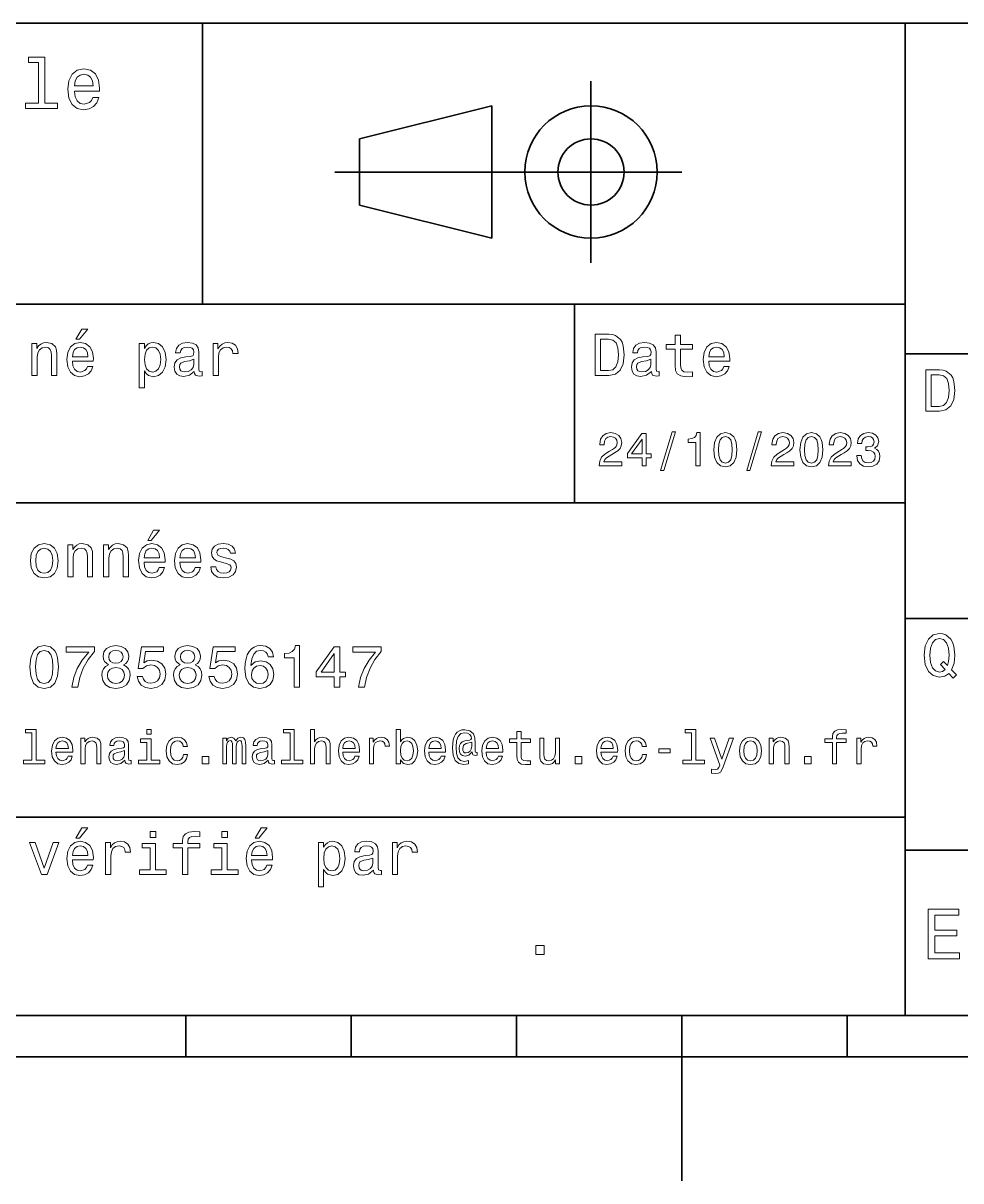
# Model space of a CAD drawing. Extents: x 0 to 297, y 0 to 210.
# Drawn here: x 108.7 to 165.4, y 0 to 70 of the extents above; entities that cross this region are included whole.
import ezdxf

# ---------------------------------------------------------------- set-up
doc = ezdxf.new("R2010")
doc.units = 0

msp = doc.modelspace()

# ---------------------------------------------------------------- linework, layer by layer
at = {"color": 7, "lineweight": 35}
for p, q in [((97, 70), (287, 70)), ((162, 10), (162, 70)), ((127.5, 61), (148.5, 61)), ((97, 53), (162, 53)), ((162, 50), (287, 50)), ((97, 41), (162, 41)), ((162, 34), (287, 34)), ((97, 22), (162, 22)), ((162, 20), (287, 20)), ((10, 10), (287, 10)), ((97, 10), (287, 10)), ((98.5, 7.5), (198.5, 7.5))]:
    msp.add_line(p, q, dxfattribs=at)
at = {"color": 7, "lineweight": 35, "ltscale": 0.425}
msp.add_line((119.5, 53), (119.5, 70), dxfattribs=at)
at = {"color": 7, "lineweight": 35, "ltscale": 0.275}
msp.add_line((143, 55.5), (143, 66.5), dxfattribs=at)
at = {"color": 7, "lineweight": 35, "ltscale": 0.206155}
for p, q in [((129, 63), (137, 65)), ((137, 57), (129, 59))]:
    msp.add_line(p, q, dxfattribs=at)
at = {"color": 7, "lineweight": 35, "ltscale": 0.2}
msp.add_line((137, 65), (137, 57), dxfattribs=at)
at = {"color": 7, "lineweight": 35, "ltscale": 0.1}
msp.add_line((129, 59), (129, 63), dxfattribs=at)
at = {"color": 7, "lineweight": 35, "ltscale": 0.3}
msp.add_line((142, 41), (142, 53), dxfattribs=at)
at = {"color": 7, "lineweight": 35, "ltscale": 0.0625}
for p, q in [((118.5, 10), (118.5, 7.5)), ((128.5, 10), (128.5, 7.5)), ((138.5, 10), (138.5, 7.5)), ((158.5, 10), (158.5, 7.5))]:
    msp.add_line(p, q, dxfattribs=at)
at = {"color": 7, "lineweight": 35, "ltscale": 0.25}
msp.add_line((148.5, 10), (148.5, 0), dxfattribs=at)
at = {"color": 7, "lineweight": 13}
for points in [[(109.572044, 67.621033), (109.572044, 65.157059), (108.789627, 65.157059), (108.789627, 64.837173), (110.730545, 64.837173), (110.730545, 65.157059), (109.952454, 65.157059), (109.952454, 67.940918), (108.975502, 67.940918), (108.975502, 67.621033)], [(111.750717, 65.887604), (113.272339, 65.887604), (113.276657, 66.064842), (113.207497, 66.561958), (113.017288, 66.933716), (112.714699, 67.158501), (112.312683, 67.240631), (111.919312, 67.154175), (111.616714, 66.912102), (111.422188, 66.51873), (111.353027, 66), (111.41787, 65.4683), (111.612396, 65.079247), (111.91066, 64.837173), (112.299713, 64.755043), (112.636887, 64.811234), (112.913544, 64.958214), (113.116714, 65.191643), (113.233429, 65.502876), (112.857346, 65.502876), (112.779541, 65.329971), (112.667145, 65.200287), (112.34726, 65.096542), (112.100868, 65.144089), (111.914986, 65.295387), (111.793945, 65.541786), (111.750717, 65.874634)], [(111.750717, 66.207489), (111.798271, 66.50576), (111.914986, 66.726219), (112.092216, 66.860229), (112.325653, 66.907776), (112.554756, 66.860229), (112.731987, 66.726219), (112.840057, 66.50576), (112.878967, 66.207489)], [(111.84726, 50.88797), (112.059799, 50.88797), (112.560516, 51.500362), (112.207489, 51.500362)], [(144.080688, 51.190563), (143.248566, 51.190563), (143.248566, 48.690563), (144.080688, 48.690563), (144.473343, 48.769814), (144.765137, 49.011169), (144.945251, 49.40382), (145.010086, 49.940563), (144.952454, 50.488113), (144.880402, 50.70425), (144.779541, 50.877163), (144.487747, 51.111313), (144.296829, 51.168949)], [(148.100861, 50.289986), (148.100861, 49.320965), (148.122482, 49.007565), (148.223343, 48.791428), (148.425079, 48.665348), (148.767288, 48.62212), (149.141937, 48.640129), (149.141937, 48.913906), (148.868149, 48.892292), (148.619598, 48.921112), (148.486313, 49.011169), (148.42868, 49.162464), (148.417862, 49.375), (148.417862, 50.289986), (149.141937, 50.289986), (149.141937, 50.560158), (148.417862, 50.560158), (148.417862, 51.125721), (148.100861, 51.125721), (148.100861, 50.560158), (147.553314, 50.560158), (147.553314, 50.289986)], [(109.181557, 48.690563), (109.498558, 48.690563), (109.498558, 49.807278), (109.530983, 50.063042), (109.635445, 50.250362), (109.797546, 50.365635), (110.013687, 50.408863), (110.1866, 50.372841), (110.29467, 50.275578), (110.348701, 50.113472), (110.366714, 49.897335), (110.366714, 48.690563), (110.683716, 48.690563), (110.683716, 49.962177), (110.669312, 50.217941), (110.604469, 50.430477), (110.39193, 50.625), (110.060516, 50.693443), (109.876801, 50.668228), (109.721901, 50.599785), (109.588615, 50.484512), (109.484146, 50.329613), (109.484146, 50.625), (109.181557, 50.625)], [(111.627518, 49.565922), (112.895531, 49.565922), (112.899132, 49.713619), (112.841499, 50.127884), (112.682999, 50.437683), (112.430832, 50.625), (112.095825, 50.693443), (111.768013, 50.621399), (111.515854, 50.41967), (111.353745, 50.091862), (111.296112, 49.659584), (111.350143, 49.216499), (111.512245, 48.892292), (111.760803, 48.690563), (112.085014, 48.62212), (112.365997, 48.668949), (112.596542, 48.791428), (112.765854, 48.98595), (112.863113, 49.245319), (112.549713, 49.245319), (112.484871, 49.101227), (112.391212, 48.993156), (112.124641, 48.9067), (111.919312, 48.946327), (111.764412, 49.072407), (111.663544, 49.27774), (111.627518, 49.555115)], [(111.627518, 49.832493), (111.667145, 50.081055), (111.764412, 50.264771), (111.912102, 50.376442), (112.106628, 50.416069), (112.297546, 50.376442), (112.445244, 50.264771), (112.535301, 50.081055), (112.567726, 49.832493)], [(115.986313, 50.326012), (115.986313, 50.625), (115.669312, 50.625), (115.669312, 47.941284), (115.986313, 47.941284), (115.986313, 48.98595), (116.097984, 48.816643), (116.22406, 48.704971), (116.541069, 48.62212), (116.843658, 48.690563), (117.081413, 48.895893), (117.236313, 49.2201), (117.293945, 49.659584), (117.236313, 50.095463), (117.081413, 50.41967), (116.843658, 50.621399), (116.541069, 50.693443), (116.368156, 50.671829), (116.220459, 50.603386), (116.094383, 50.488113)], [(116.48703, 48.9067), (116.274498, 48.953533), (116.119598, 49.097622), (116.022339, 49.331772), (115.989914, 49.659584), (116.022339, 49.983791), (116.119598, 50.217941), (116.274498, 50.358429), (116.48703, 50.408863), (116.681557, 50.358429), (116.836456, 50.21434), (116.933716, 49.98019), (116.969742, 49.659584), (116.933716, 49.335377), (116.836456, 49.097622), (116.681557, 48.953533)], [(119.005043, 48.942726), (119.005043, 48.931919), (119.023056, 48.809441), (119.077087, 48.722984), (119.304031, 48.654541), (119.480545, 48.683357), (119.480545, 48.928314), (119.4049, 48.917507), (119.304031, 48.96434), (119.286026, 49.108429), (119.286026, 50.109871), (119.242798, 50.365635), (119.116714, 50.54575), (118.896973, 50.65382), (118.587173, 50.693443), (118.284584, 50.650219), (118.061241, 50.52774), (117.920746, 50.336815), (117.873917, 50.084656), (117.873917, 50.063042), (118.158501, 50.063042), (118.183716, 50.21434), (118.26297, 50.322407), (118.392654, 50.387249), (118.57637, 50.412464), (118.752884, 50.394455), (118.878967, 50.34042), (118.954613, 50.246758), (118.979828, 50.117077), (118.965416, 49.965778), (118.907784, 49.890129), (118.763687, 49.854107), (118.493515, 49.825291), (118.183716, 49.760448), (117.963974, 49.645176), (117.834297, 49.465057), (117.79467, 49.19849), (117.830688, 48.960735), (117.942368, 48.784222), (118.122482, 48.67255), (118.37104, 48.632927), (118.706055, 48.708576)], [(120.143372, 48.690563), (120.460373, 48.690563), (120.460373, 49.796471), (120.492798, 50.063042), (120.590057, 50.253963), (120.748558, 50.369236), (120.961098, 50.408863), (121.119598, 50.383648), (121.238472, 50.3116), (121.310516, 50.189121), (121.335739, 50.023415), (121.656342, 50.023415), (121.613113, 50.315205), (121.49424, 50.524136), (121.296112, 50.650219), (121.02594, 50.693443), (120.842224, 50.664627), (120.683716, 50.592579), (120.543228, 50.4701), (120.431557, 50.304398), (120.431557, 50.625), (120.143372, 50.625)], [(144.055481, 50.891571), (144.329254, 50.837536), (144.516571, 50.671829), (144.628235, 50.376442), (144.664261, 49.940563), (144.624634, 49.519093), (144.51297, 49.223705), (144.322052, 49.047192), (144.055481, 48.989555), (143.583572, 48.989555), (143.583572, 50.891571)], [(146.656342, 48.942726), (146.656342, 48.931919), (146.674347, 48.809441), (146.728394, 48.722984), (146.955338, 48.654541), (147.131851, 48.683357), (147.131851, 48.928314), (147.056198, 48.917507), (146.955338, 48.96434), (146.937317, 49.108429), (146.937317, 50.109871), (146.894089, 50.365635), (146.768005, 50.54575), (146.548264, 50.65382), (146.23848, 50.693443), (145.935883, 50.650219), (145.71254, 50.52774), (145.572052, 50.336815), (145.525223, 50.084656), (145.525223, 50.063042), (145.809799, 50.063042), (145.835022, 50.21434), (145.914261, 50.322407), (146.043945, 50.387249), (146.227661, 50.412464), (146.404175, 50.394455), (146.530258, 50.34042), (146.605911, 50.246758), (146.631119, 50.117077), (146.616714, 49.965778), (146.559082, 49.890129), (146.414978, 49.854107), (146.144806, 49.825291), (145.835022, 49.760448), (145.61528, 49.645176), (145.485596, 49.465057), (145.445969, 49.19849), (145.481995, 48.960735), (145.593658, 48.784222), (145.773773, 48.67255), (146.022339, 48.632927), (146.357346, 48.708576)], [(150.121765, 49.565922), (151.389771, 49.565922), (151.393372, 49.713619), (151.335739, 50.127884), (151.177231, 50.437683), (150.925079, 50.625), (150.590057, 50.693443), (150.262253, 50.621399), (150.010086, 50.41967), (149.847977, 50.091862), (149.790344, 49.659584), (149.844376, 49.216499), (150.006485, 48.892292), (150.255051, 48.690563), (150.579254, 48.62212), (150.860229, 48.668949), (151.090775, 48.791428), (151.260086, 48.98595), (151.357346, 49.245319), (151.043945, 49.245319), (150.979111, 49.101227), (150.885452, 48.993156), (150.618881, 48.9067), (150.413544, 48.946327), (150.258652, 49.072407), (150.157776, 49.27774), (150.121765, 49.555115)], [(150.121765, 49.832493), (150.161377, 50.081055), (150.258652, 50.264771), (150.406342, 50.376442), (150.600861, 50.416069), (150.791794, 50.376442), (150.939484, 50.264771), (151.029541, 50.081055), (151.061966, 49.832493)], [(118.969025, 49.367798), (118.925797, 49.180477), (118.810516, 49.036385), (118.637611, 48.942726), (118.425072, 48.910305), (118.288185, 48.928314), (118.190926, 48.98595), (118.129684, 49.086815), (118.111671, 49.227306), (118.126083, 49.353386), (118.183716, 49.443443), (118.414268, 49.544312), (118.706055, 49.587536), (118.969025, 49.673992)], [(146.620316, 49.367798), (146.577087, 49.180477), (146.461823, 49.036385), (146.28891, 48.942726), (146.07637, 48.910305), (145.939484, 48.928314), (145.842224, 48.98595), (145.780975, 49.086815), (145.76297, 49.227306), (145.777374, 49.353386), (145.835022, 49.443443), (146.065567, 49.544312), (146.357346, 49.587536), (146.620316, 49.673992)], [(164.080688, 49.030979), (163.248566, 49.030979), (163.248566, 46.530979), (164.080688, 46.530979), (164.473343, 46.610229), (164.765137, 46.851585), (164.945251, 47.244236), (165.010086, 47.780979), (164.952454, 48.328529), (164.880402, 48.544666), (164.779541, 48.717579), (164.487747, 48.951729), (164.296829, 49.009365)], [(164.055481, 48.731987), (164.329254, 48.677952), (164.516571, 48.512245), (164.628235, 48.216858), (164.664261, 47.780979), (164.624634, 47.359509), (164.51297, 47.064121), (164.322052, 46.887608), (164.055481, 46.829971), (163.583572, 46.829971), (163.583572, 48.731987)], [(143.489914, 43.224785), (144.864563, 43.224785), (144.864563, 43.472622), (143.778107, 43.472622), (143.838623, 43.60807), (143.942368, 43.720463), (144.262253, 43.925072), (144.432281, 44.011528), (144.622482, 44.135448), (144.757935, 44.279541), (144.835739, 44.44957), (144.864563, 44.642651), (144.815567, 44.884727), (144.680115, 45.074928), (144.472626, 45.195965), (144.20462, 45.239193), (143.927963, 45.190201), (143.71759, 45.054756), (143.582138, 44.838619), (143.536026, 44.553314), (143.536026, 44.51297), (143.798279, 44.51297), (143.798279, 44.536022), (143.824219, 44.731991), (143.902023, 44.876083), (144.02594, 44.9683), (144.190201, 45), (144.357361, 44.971184), (144.481277, 44.899136), (144.561966, 44.786743), (144.59079, 44.645535), (144.570602, 44.51297), (144.515854, 44.400578), (144.42363, 44.302593), (144.296829, 44.216141), (144.126801, 44.12392), (143.844391, 43.945248), (143.645538, 43.755043), (143.52739, 43.524498), (143.489914, 43.233429)], [(146.086456, 43.224785), (146.345825, 43.224785), (146.345825, 43.720463), (146.631134, 43.720463), (146.631134, 43.951008), (146.345825, 43.951008), (146.345825, 45.181557), (146.083572, 45.181557), (145.207504, 43.974064), (145.207504, 43.720463), (146.086456, 43.720463)], [(145.44957, 43.951008), (146.086456, 44.847263), (146.086456, 43.951008)], [(147.213257, 42.956772), (147.412109, 42.956772), (148.109512, 45.279541), (147.907791, 45.279541)], [(149.345825, 43.224785), (149.608078, 43.224785), (149.608078, 45.239193), (149.412109, 45.239193), (149.360229, 45.0634), (149.256485, 44.945248), (149.097992, 44.876083), (148.878967, 44.853027), (148.878967, 44.648415), (149.345825, 44.648415)], [(150.438049, 44.201729), (150.481277, 43.749279), (150.616714, 43.426514), (150.832855, 43.230549), (151.132568, 43.167149), (151.429398, 43.230549), (151.645538, 43.426514), (151.778107, 43.749279), (151.824219, 44.201729), (151.778107, 44.651299), (151.723343, 44.829971), (151.645538, 44.976948), (151.429398, 45.172913), (151.132568, 45.239193), (150.832855, 45.172913), (150.616714, 44.974064), (150.481277, 44.651299)], [(150.714706, 44.201729), (150.737762, 44.550434), (150.809799, 44.801155), (150.939484, 44.948128), (151.132568, 45), (151.322769, 44.948128), (151.452454, 44.801155), (151.524506, 44.550434), (151.547562, 44.201729), (151.524506, 43.850143), (151.452454, 43.599426), (151.322769, 43.45245), (151.132568, 43.403458), (150.939484, 43.45245), (150.809799, 43.599426), (150.737762, 43.850143)], [(152.417877, 42.956772), (152.616714, 42.956772), (153.314133, 45.279541), (153.112396, 45.279541)], [(153.899139, 43.224785), (155.273773, 43.224785), (155.273773, 43.472622), (154.187317, 43.472622), (154.247849, 43.60807), (154.351593, 43.720463), (154.671478, 43.925072), (154.841507, 44.011528), (155.031708, 44.135448), (155.167145, 44.279541), (155.244965, 44.44957), (155.273773, 44.642651), (155.224792, 44.884727), (155.08934, 45.074928), (154.881851, 45.195965), (154.613831, 45.239193), (154.337173, 45.190201), (154.126801, 45.054756), (153.991364, 44.838619), (153.945251, 44.553314), (153.945251, 44.51297), (154.207504, 44.51297), (154.207504, 44.536022), (154.233429, 44.731991), (154.311249, 44.876083), (154.435165, 44.9683), (154.599426, 45), (154.766571, 44.971184), (154.890488, 44.899136), (154.971191, 44.786743), (155, 44.645535), (154.979828, 44.51297), (154.925079, 44.400578), (154.832855, 44.302593), (154.706055, 44.216141), (154.536026, 44.12392), (154.253601, 43.945248), (154.054764, 43.755043), (153.9366, 43.524498), (153.899139, 43.233429)], [(155.642654, 44.201729), (155.685883, 43.749279), (155.821335, 43.426514), (156.037476, 43.230549), (156.337173, 43.167149), (156.634003, 43.230549), (156.850143, 43.426514), (156.982712, 43.749279), (157.028824, 44.201729), (156.982712, 44.651299), (156.927963, 44.829971), (156.850143, 44.976948), (156.634003, 45.172913), (156.337173, 45.239193), (156.037476, 45.172913), (155.821335, 44.974064), (155.685883, 44.651299)], [(155.919312, 44.201729), (155.942368, 44.550434), (156.01442, 44.801155), (156.144104, 44.948128), (156.337173, 45), (156.527374, 44.948128), (156.657059, 44.801155), (156.729111, 44.550434), (156.752167, 44.201729), (156.729111, 43.850143), (156.657059, 43.599426), (156.527374, 43.45245), (156.337173, 43.403458), (156.144104, 43.45245), (156.01442, 43.599426), (155.942368, 43.850143)], [(157.368881, 43.224785), (158.743515, 43.224785), (158.743515, 43.472622), (157.657059, 43.472622), (157.71759, 43.60807), (157.821335, 43.720463), (158.14122, 43.925072), (158.311249, 44.011528), (158.50145, 44.135448), (158.636887, 44.279541), (158.714706, 44.44957), (158.743515, 44.642651), (158.694534, 44.884727), (158.559082, 45.074928), (158.351593, 45.195965), (158.083572, 45.239193), (157.806915, 45.190201), (157.596542, 45.054756), (157.461105, 44.838619), (157.414993, 44.553314), (157.414993, 44.51297), (157.677231, 44.51297), (157.677231, 44.536022), (157.703171, 44.731991), (157.780991, 44.876083), (157.904907, 44.9683), (158.069168, 45), (158.236313, 44.971184), (158.360229, 44.899136), (158.440918, 44.786743), (158.469742, 44.645535), (158.44957, 44.51297), (158.394821, 44.400578), (158.302597, 44.302593), (158.175797, 44.216141), (158.005768, 44.12392), (157.723343, 43.945248), (157.524506, 43.755043), (157.406342, 43.524498), (157.368881, 43.233429)], [(159.080688, 43.853027), (159.080688, 43.832855), (159.126801, 43.556198), (159.262253, 43.348705), (159.47551, 43.216141), (159.757935, 43.167149), (160.057648, 43.216141), (160.282425, 43.342941), (160.426514, 43.54467), (160.478394, 43.804035), (160.455338, 43.974064), (160.391937, 44.112392), (160.288193, 44.219021), (160.149857, 44.296829), (160.337173, 44.45245), (160.403458, 44.700291), (160.360229, 44.925072), (160.236313, 45.0951), (160.034592, 45.201729), (159.757935, 45.239193), (159.498566, 45.193085), (159.299713, 45.066284), (159.170029, 44.864555), (159.126801, 44.596542), (159.126801, 44.57637), (159.383286, 44.57637), (159.406342, 44.760807), (159.481277, 44.893372), (159.60231, 44.974064), (159.772339, 45.002884), (159.922195, 44.979828), (160.031708, 44.919308), (160.097992, 44.821327), (160.123917, 44.688763), (160.097992, 44.54755), (160.028824, 44.45245), (159.907776, 44.394814), (159.743515, 44.377522), (159.631134, 44.380405), (159.631134, 44.15274), (159.772339, 44.158501), (159.953888, 44.132565), (160.08934, 44.0634), (160.170029, 43.951008), (160.198853, 43.804035), (160.167145, 43.63689), (160.083572, 43.51297), (159.951019, 43.435158), (159.775223, 43.409222), (159.593658, 43.438042), (159.46109, 43.524498), (159.377533, 43.662827), (159.345825, 43.853027)], [(116.184441, 38.728386), (116.396973, 38.728386), (116.897697, 39.340778), (116.54467, 39.340778)], [(109.087898, 37.496399), (109.145531, 37.056915), (109.311241, 36.732708), (109.574203, 36.530979), (109.927231, 36.462536), (110.276657, 36.530979), (110.539627, 36.729107), (110.70533, 37.053314), (110.766571, 37.496399), (110.70533, 37.935879), (110.539627, 38.263687), (110.276657, 38.461815), (109.927231, 38.533859), (109.574203, 38.461815), (109.311241, 38.260086), (109.145531, 37.935879)], [(111.350143, 36.530979), (111.667145, 36.530979), (111.667145, 37.647694), (111.69957, 37.903458), (111.804031, 38.090778), (111.966141, 38.206051), (112.182274, 38.249279), (112.355186, 38.213257), (112.463257, 38.115993), (112.517288, 37.953888), (112.535301, 37.737751), (112.535301, 36.530979), (112.852303, 36.530979), (112.852303, 37.802593), (112.837898, 38.058357), (112.773056, 38.270893), (112.560516, 38.465416), (112.229103, 38.533859), (112.045387, 38.508644), (111.890488, 38.440201), (111.757202, 38.324928), (111.65274, 38.170029), (111.65274, 38.465416), (111.350143, 38.465416)], [(113.51873, 36.530979), (113.835732, 36.530979), (113.835732, 37.647694), (113.868156, 37.903458), (113.972626, 38.090778), (114.134727, 38.206051), (114.350861, 38.249279), (114.523773, 38.213257), (114.631844, 38.115993), (114.685883, 37.953888), (114.703888, 37.737751), (114.703888, 36.530979), (115.020889, 36.530979), (115.020889, 37.802593), (115.006485, 38.058357), (114.941643, 38.270893), (114.729111, 38.465416), (114.39769, 38.533859), (114.213974, 38.508644), (114.059082, 38.440201), (113.925789, 38.324928), (113.821327, 38.170029), (113.821327, 38.465416), (113.51873, 38.465416)], [(115.964699, 37.406338), (117.232712, 37.406338), (117.236313, 37.554035), (117.178673, 37.9683), (117.020172, 38.278099), (116.768013, 38.465416), (116.432999, 38.533859), (116.105186, 38.461815), (115.853027, 38.260086), (115.690918, 37.932278), (115.633286, 37.5), (115.687317, 37.056915), (115.849426, 36.732708), (116.097984, 36.530979), (116.422188, 36.462536), (116.703171, 36.509365), (116.933716, 36.631844), (117.103027, 36.826366), (117.200287, 37.085735), (116.886887, 37.085735), (116.822044, 36.941643), (116.728386, 36.833572), (116.461815, 36.747116), (116.256485, 36.786743), (116.101585, 36.912823), (116.000717, 37.118156), (115.964699, 37.395531)], [(118.133286, 37.406338), (119.401299, 37.406338), (119.4049, 37.554035), (119.34726, 37.9683), (119.188766, 38.278099), (118.9366, 38.465416), (118.601585, 38.533859), (118.273773, 38.461815), (118.021614, 38.260086), (117.859512, 37.932278), (117.801872, 37.5), (117.855911, 37.056915), (118.018013, 36.732708), (118.266571, 36.530979), (118.590775, 36.462536), (118.871758, 36.509365), (119.10231, 36.631844), (119.271614, 36.826366), (119.368881, 37.085735), (119.055481, 37.085735), (118.990631, 36.941643), (118.896973, 36.833572), (118.630402, 36.747116), (118.425072, 36.786743), (118.270172, 36.912823), (118.169312, 37.118156), (118.133286, 37.395531)], [(120.971901, 37.658501), (120.66571, 37.730545), (120.438766, 37.8134), (120.363113, 37.982708), (120.384727, 38.101585), (120.460373, 38.188038), (120.582855, 38.242073), (120.759369, 38.263687), (120.92868, 38.242073), (121.061966, 38.177231), (121.148415, 38.079971), (121.184441, 37.950287), (121.49424, 37.950287), (121.49424, 37.957493), (121.440201, 38.191643), (121.292511, 38.375359), (121.061966, 38.490635), (120.759369, 38.533859), (120.453171, 38.490635), (120.229828, 38.371758), (120.08934, 38.195244), (120.046112, 37.971901), (120.078529, 37.755764), (120.179398, 37.604465), (120.3451, 37.496399), (120.586456, 37.42075), (120.939484, 37.334293), (121.155624, 37.244236), (121.213257, 37.172188), (121.234871, 37.064121), (121.202454, 36.930836), (121.115997, 36.829971), (120.97551, 36.765129), (120.788185, 36.743515), (120.590057, 36.765129), (120.445969, 36.840778), (120.348709, 36.963257), (120.309082, 37.132565), (120.002884, 37.132565), (120.053314, 36.844379), (120.201012, 36.635445), (120.435158, 36.509365), (120.759369, 36.462536), (121.097984, 36.509365), (121.346542, 36.635445), (121.497841, 36.837173), (121.551872, 37.100143), (121.512253, 37.327087), (121.400574, 37.481987), (121.216858, 37.582851)], [(109.412102, 37.5), (109.444527, 37.824207), (109.545387, 38.058357), (109.707489, 38.20245), (109.927231, 38.25288), (110.143372, 38.20245), (110.305473, 38.061958), (110.406342, 37.824207), (110.44236, 37.5), (110.406342, 37.172188), (110.305473, 36.934437), (110.143372, 36.790344), (109.927231, 36.743515), (109.707489, 36.790344), (109.545387, 36.934437), (109.444527, 37.172188)], [(115.964699, 37.672909), (116.004318, 37.921471), (116.101585, 38.105186), (116.249283, 38.216858), (116.443802, 38.256485), (116.634727, 38.216858), (116.782425, 38.105186), (116.872482, 37.921471), (116.9049, 37.672909)], [(118.133286, 37.672909), (118.172913, 37.921471), (118.270172, 38.105186), (118.41787, 38.216858), (118.612396, 38.256485), (118.803314, 38.216858), (118.951012, 38.105186), (119.041069, 37.921471), (119.073486, 37.672909)], [(164.642654, 30.685879), (164.916428, 30.401297), (165.107346, 30.592218), (164.811966, 30.894812), (164.963257, 31.305475), (165.010086, 31.780979), (164.941635, 32.339336), (164.862396, 32.56628), (164.757919, 32.753601), (164.46254, 33.009365), (164.282425, 33.074207), (164.08429, 33.099422), (163.702454, 33.009365), (163.41066, 32.757202), (163.223343, 32.342937), (163.158508, 31.780979), (163.223343, 31.219019), (163.407059, 30.804754), (163.698853, 30.54899), (164.08429, 30.462536), (164.39769, 30.520172)], [(109.059074, 31.071325), (109.113113, 30.505762), (109.282425, 30.102304), (109.552597, 29.857347), (109.927231, 29.778097), (110.298271, 29.857347), (110.568443, 30.102304), (110.734146, 30.505762), (110.791786, 31.071325), (110.734146, 31.633286), (110.665703, 31.856628), (110.568443, 32.040344), (110.298271, 32.285301), (109.927231, 32.368156), (109.552597, 32.285301), (109.282425, 32.036743), (109.113113, 31.633286)], [(111.5951, 29.850143), (111.958931, 29.850143), (112.077812, 30.444523), (112.286743, 30.999279), (112.58213, 31.514408), (112.967575, 31.997118), (112.967575, 32.296108), (111.252884, 32.296108), (111.252884, 31.9683), (112.621758, 31.9683), (112.225502, 31.481987), (111.926514, 30.974062), (111.717575, 30.433718)], [(113.817726, 31.197405), (113.634003, 31.09654), (113.507927, 30.956051), (113.428673, 30.779539), (113.403458, 30.567001), (113.461098, 30.246397), (113.626801, 29.997837), (113.896973, 29.839336), (114.264404, 29.778097), (114.628242, 29.839336), (114.898415, 29.997837), (115.064117, 30.246397), (115.125359, 30.567001), (115.096542, 30.779539), (115.020889, 30.956051), (114.891212, 31.09654), (114.71109, 31.197405), (114.855186, 31.283861), (114.956055, 31.402737), (115.017288, 31.546829), (115.038902, 31.723343), (114.98127, 31.979107), (114.829971, 32.184437), (114.585014, 32.317722), (114.264404, 32.368156), (113.940201, 32.317722), (113.695244, 32.184437), (113.540344, 31.979107), (113.486313, 31.723343), (113.504318, 31.546829), (113.565559, 31.402737)], [(115.539627, 30.502161), (115.618874, 30.206772), (115.795387, 29.976225), (116.054756, 29.832132), (116.386169, 29.778097), (116.75, 29.842939), (117.034584, 30.019451), (117.214699, 30.300432), (117.283142, 30.660662), (117.221901, 30.995676), (117.048996, 31.258644), (116.778816, 31.427954), (116.429398, 31.489193), (116.159225, 31.445965), (115.950287, 31.327089), (116.051155, 32.000721), (117.146255, 32.000721), (117.146255, 32.296108), (115.809799, 32.296108), (115.611671, 30.970461), (115.899857, 30.970461), (116.108788, 31.139769), (116.375359, 31.201008), (116.605911, 31.161383), (116.782425, 31.046108), (116.894089, 30.869596), (116.933716, 30.642651), (116.894089, 30.415705), (116.778816, 30.239193), (116.60231, 30.127522), (116.375359, 30.087896), (116.184441, 30.113111), (116.036743, 30.195965), (115.928673, 30.325647), (115.874641, 30.502161)], [(118.1549, 31.197405), (117.971184, 31.09654), (117.8451, 30.956051), (117.765854, 30.779539), (117.740631, 30.567001), (117.798271, 30.246397), (117.963974, 29.997837), (118.234146, 29.839336), (118.601585, 29.778097), (118.965416, 29.839336), (119.235596, 29.997837), (119.401299, 30.246397), (119.46254, 30.567001), (119.433716, 30.779539), (119.35807, 30.956051), (119.228386, 31.09654), (119.048271, 31.197405), (119.192368, 31.283861), (119.293228, 31.402737), (119.354469, 31.546829), (119.376083, 31.723343), (119.318443, 31.979107), (119.167145, 32.184437), (118.922195, 32.317722), (118.601585, 32.368156), (118.277374, 32.317722), (118.032425, 32.184437), (117.877525, 31.979107), (117.823486, 31.723343), (117.841499, 31.546829), (117.90274, 31.402737)], [(119.876801, 30.502161), (119.956055, 30.206772), (120.132568, 29.976225), (120.391937, 29.832132), (120.723343, 29.778097), (121.087173, 29.842939), (121.371758, 30.019451), (121.551872, 30.300432), (121.620316, 30.660662), (121.559082, 30.995676), (121.386169, 31.258644), (121.115997, 31.427954), (120.766571, 31.489193), (120.496399, 31.445965), (120.287468, 31.327089), (120.388329, 32.000721), (121.483429, 32.000721), (121.483429, 32.296108), (120.146973, 32.296108), (119.948853, 30.970461), (120.23703, 30.970461), (120.445969, 31.139769), (120.71254, 31.201008), (120.943085, 31.161383), (121.119598, 31.046108), (121.23127, 30.869596), (121.270897, 30.642651), (121.23127, 30.415705), (121.115997, 30.239193), (120.939484, 30.127522), (120.71254, 30.087896), (120.521614, 30.113111), (120.373917, 30.195965), (120.265854, 30.325647), (120.211815, 30.502161)], [(123.803314, 31.676512), (123.734871, 31.9683), (123.57637, 32.184437), (123.331413, 32.321323), (123.014412, 32.368156), (122.80188, 32.342937), (122.618156, 32.274494), (122.456055, 32.162823), (122.319168, 32.004322), (122.211098, 31.806194), (122.131851, 31.56484), (122.081413, 31.280258), (122.067001, 30.959654), (122.124641, 30.448126), (122.301155, 30.077089), (122.585739, 29.853746), (122.974785, 29.778097), (123.324211, 29.842939), (123.590782, 30.012247), (123.763687, 30.278818), (123.824928, 30.617435), (123.763687, 30.959654), (123.597984, 31.222622), (123.342224, 31.388329), (123.025223, 31.445965), (122.682999, 31.373919), (122.427238, 31.168587), (122.48127, 31.56484), (122.596542, 31.849422), (122.773056, 32.01873), (123.018013, 32.076366), (123.198128, 32.04755), (123.335014, 31.971901), (123.425072, 31.845821), (123.471909, 31.676512)], [(125.042511, 29.850143), (125.370316, 29.850143), (125.370316, 32.368156), (125.125366, 32.368156), (125.060524, 32.148415), (124.93084, 32.000721), (124.732712, 31.914265), (124.458939, 31.885447), (124.458939, 31.629683), (125.042511, 31.629683)], [(127.474068, 29.850143), (127.798279, 29.850143), (127.798279, 30.46974), (128.154907, 30.46974), (128.154907, 30.757925), (127.798279, 30.757925), (127.798279, 32.296108), (127.470467, 32.296108), (126.375366, 30.786743), (126.375366, 30.46974), (127.474068, 30.46974)], [(128.943817, 29.850143), (129.307648, 29.850143), (129.426514, 30.444523), (129.635452, 30.999279), (129.930847, 31.514408), (130.316284, 31.997118), (130.316284, 32.296108), (128.601593, 32.296108), (128.601593, 31.9683), (129.970459, 31.9683), (129.574219, 31.481987), (129.275223, 30.974062), (129.066284, 30.433718)], [(164.41571, 30.916426), (164.260803, 30.801151), (164.08429, 30.765129), (163.850143, 30.829971), (163.666428, 31.024494), (163.543945, 31.341497), (163.504318, 31.780979), (163.543945, 32.216858), (163.662827, 32.537464), (163.846542, 32.731987), (164.08429, 32.80043), (164.318451, 32.731987), (164.502167, 32.533859), (164.621033, 32.213257), (164.664261, 31.780979), (164.631851, 31.40634), (164.5634, 31.150576), (164.329254, 31.395533), (164.13472, 31.211815)], [(109.4049, 31.071325), (109.433716, 31.507204), (109.523773, 31.820604), (109.685883, 32.004322), (109.927231, 32.069164), (110.164986, 32.004322), (110.327087, 31.820604), (110.417145, 31.507204), (110.445969, 31.071325), (110.417145, 30.631844), (110.327087, 30.318443), (110.164986, 30.134726), (109.927231, 30.073486), (109.685883, 30.134726), (109.523773, 30.318443), (109.433716, 30.631844)], [(113.828529, 31.694523), (113.857346, 31.853025), (113.943802, 31.975504), (114.080688, 32.051151), (114.264404, 32.079971), (114.444527, 32.051151), (114.581413, 31.975504), (114.66787, 31.853025), (114.700287, 31.694523), (114.66787, 31.532419), (114.581413, 31.40634), (114.444527, 31.323486), (114.264404, 31.298271), (114.080688, 31.327089), (113.943802, 31.40634), (113.857346, 31.532419)], [(118.16571, 31.694523), (118.194527, 31.853025), (118.280983, 31.975504), (118.41787, 32.051151), (118.601585, 32.079971), (118.7817, 32.051151), (118.918587, 31.975504), (119.005043, 31.853025), (119.03746, 31.694523), (119.005043, 31.532419), (118.918587, 31.40634), (118.7817, 31.323486), (118.601585, 31.298271), (118.41787, 31.327089), (118.280983, 31.40634), (118.194527, 31.532419)], [(126.677956, 30.757925), (127.474068, 31.878241), (127.474068, 30.757925)], [(113.749283, 30.574207), (113.7817, 30.765129), (113.886169, 30.909222), (114.048271, 31.002882), (114.264404, 31.035301), (114.476944, 31.002882), (114.639046, 30.909222), (114.743515, 30.765129), (114.779541, 30.574207), (114.743515, 30.368876), (114.639046, 30.213976), (114.476944, 30.113111), (114.264404, 30.08069), (114.048271, 30.113111), (113.886169, 30.213976), (113.7817, 30.368876)], [(118.086456, 30.574207), (118.118881, 30.765129), (118.223343, 30.909222), (118.385452, 31.002882), (118.601585, 31.035301), (118.814117, 31.002882), (118.976227, 30.909222), (119.080688, 30.765129), (119.116714, 30.574207), (119.080688, 30.368876), (118.976227, 30.213976), (118.814117, 30.113111), (118.601585, 30.08069), (118.385452, 30.113111), (118.223343, 30.213976), (118.118881, 30.368876)], [(123.47551, 30.613832), (123.435883, 30.386887), (123.335014, 30.213976), (123.172913, 30.098703), (122.971184, 30.062679), (122.758652, 30.098703), (122.596542, 30.210375), (122.492081, 30.383286), (122.459656, 30.610229), (122.495682, 30.833572), (122.596542, 31.002882), (122.762253, 31.11095), (122.985596, 31.150576), (123.180115, 31.11095), (123.335014, 31.006483), (123.435883, 30.837175)], [(109.184441, 27.080692), (109.184441, 25.438042), (108.662827, 25.438042), (108.662827, 25.224785), (109.956772, 25.224785), (109.956772, 25.438042), (109.438042, 25.438042), (109.438042, 27.293949), (108.786743, 27.293949), (108.786743, 27.080692)], [(110.636887, 25.925074), (111.651299, 25.925074), (111.654175, 26.043228), (111.60807, 26.374641), (111.48127, 26.622478), (111.279541, 26.772335), (111.011528, 26.827091), (110.749283, 26.769453), (110.547546, 26.60807), (110.41787, 26.345821), (110.371758, 26), (110.414986, 25.645535), (110.54467, 25.386168), (110.743515, 25.224785), (111.002884, 25.170031), (111.227661, 25.207495), (111.412102, 25.305477), (111.547546, 25.461096), (111.625359, 25.668589), (111.374641, 25.668589), (111.322769, 25.553314), (111.247841, 25.46686), (111.034584, 25.397696), (110.870316, 25.429396), (110.746399, 25.53026), (110.665703, 25.694525), (110.636887, 25.916428)], [(110.636887, 26.138329), (110.668587, 26.337177), (110.746399, 26.48415), (110.864555, 26.573488), (111.020172, 26.605188), (111.172913, 26.573488), (111.291061, 26.48415), (111.363113, 26.337177), (111.389046, 26.138329)], [(112.149857, 25.224785), (112.403458, 25.224785), (112.403458, 26.118156), (112.429398, 26.322767), (112.51297, 26.472624), (112.642654, 26.564842), (112.815559, 26.599424), (112.953888, 26.570606), (113.040344, 26.492796), (113.083572, 26.363113), (113.097984, 26.190203), (113.097984, 25.224785), (113.351585, 25.224785), (113.351585, 26.242077), (113.340057, 26.446688), (113.288185, 26.616716), (113.118156, 26.772335), (112.853027, 26.827091), (112.706055, 26.806917), (112.58213, 26.752163), (112.475502, 26.659943), (112.39193, 26.536024), (112.39193, 26.772335), (112.149857, 26.772335)], [(114.804031, 25.426514), (114.804031, 25.417868), (114.818443, 25.319885), (114.861671, 25.250721), (115.043228, 25.195967), (115.184433, 25.219021), (115.184433, 25.414986), (115.123917, 25.406342), (115.043228, 25.443806), (115.028816, 25.559078), (115.028816, 26.360231), (114.994232, 26.564842), (114.893372, 26.708935), (114.717575, 26.795389), (114.469742, 26.827091), (114.227661, 26.792507), (114.048988, 26.694525), (113.9366, 26.541788), (113.899132, 26.340059), (113.899132, 26.322767), (114.126801, 26.322767), (114.146973, 26.443806), (114.210373, 26.53026), (114.314117, 26.582134), (114.46109, 26.602306), (114.602303, 26.587896), (114.703171, 26.54467), (114.763687, 26.469742), (114.783859, 26.365995), (114.772331, 26.244957), (114.726227, 26.184439), (114.610947, 26.155621), (114.394814, 26.132566), (114.146973, 26.080692), (113.971176, 25.988474), (113.867432, 25.844381), (113.835732, 25.631124), (113.864548, 25.440924), (113.953888, 25.299713), (114.097977, 25.210375), (114.296829, 25.178675), (114.564842, 25.239195)], [(116.394814, 25.438042), (116.394814, 26.720463), (115.743515, 26.720463), (115.743515, 26.504324), (116.141205, 26.504324), (116.141205, 25.438042), (115.622475, 25.438042), (115.622475, 25.224785), (116.919304, 25.224785), (116.919304, 25.438042)], [(116.403458, 27.293949), (116.135445, 27.293949), (116.135445, 27.005764), (116.403458, 27.005764)], [(118.340057, 26.259367), (118.590775, 26.259367), (118.538902, 26.489914), (118.414986, 26.671471), (118.221901, 26.783863), (117.971176, 26.827091), (117.694519, 26.769453), (117.484146, 26.60807), (117.351585, 26.345821), (117.305473, 25.994238), (117.348701, 25.645535), (117.478386, 25.386168), (117.682999, 25.224785), (117.962532, 25.170031), (118.210373, 25.213257), (118.403458, 25.334295), (118.536026, 25.524496), (118.593658, 25.778099), (118.351585, 25.778099), (118.308357, 25.616716), (118.227661, 25.495678), (118.112389, 25.42075), (117.971176, 25.397696), (117.795387, 25.43516), (117.668587, 25.550434), (117.590775, 25.737753), (117.564842, 26.002882), (117.590775, 26.262249), (117.671471, 26.449568), (117.801147, 26.564842), (117.971176, 26.605188), (118.121033, 26.579252), (118.233429, 26.51297), (118.308357, 26.40346)], [(120.723343, 25.224785), (120.956772, 25.224785), (120.956772, 26.259367), (120.971184, 26.414986), (121.014412, 26.527378), (121.080688, 26.59366), (121.167145, 26.619598), (121.236313, 26.596542), (121.282425, 26.538906), (121.305473, 26.440924), (121.314117, 26.311241), (121.314117, 25.224785), (121.533142, 25.224785), (121.533142, 26.259367), (121.547546, 26.412106), (121.590775, 26.524496), (121.659943, 26.59366), (121.746399, 26.619598), (121.815559, 26.596542), (121.861671, 26.538906), (121.890488, 26.311241), (121.890488, 25.224785), (122.123917, 25.224785), (122.123917, 26.293949), (122.109512, 26.515852), (122.0634, 26.685881), (121.971184, 26.789627), (121.821327, 26.827091), (121.645531, 26.769453), (121.510086, 26.602306), (121.403458, 26.766571), (121.224785, 26.827091), (121.060516, 26.769453), (120.948128, 26.60807), (120.948128, 26.772335), (120.723343, 26.772335)], [(123.478386, 25.426514), (123.478386, 25.417868), (123.492798, 25.319885), (123.536026, 25.250721), (123.717583, 25.195967), (123.858788, 25.219021), (123.858788, 25.414986), (123.798271, 25.406342), (123.717583, 25.443806), (123.703171, 25.559078), (123.703171, 26.360231), (123.668587, 26.564842), (123.567726, 26.708935), (123.39193, 26.795389), (123.144089, 26.827091), (122.902016, 26.792507), (122.723343, 26.694525), (122.610954, 26.541788), (122.573486, 26.340059), (122.573486, 26.322767), (122.801155, 26.322767), (122.821327, 26.443806), (122.884727, 26.53026), (122.988472, 26.582134), (123.135445, 26.602306), (123.276657, 26.587896), (123.377518, 26.54467), (123.438042, 26.469742), (123.458214, 26.365995), (123.446686, 26.244957), (123.400574, 26.184439), (123.285301, 26.155621), (123.069168, 26.132566), (122.821327, 26.080692), (122.645538, 25.988474), (122.541786, 25.844381), (122.510086, 25.631124), (122.53891, 25.440924), (122.628242, 25.299713), (122.772339, 25.210375), (122.971184, 25.178675), (123.239197, 25.239195)], [(124.798271, 27.080692), (124.798271, 25.438042), (124.276657, 25.438042), (124.276657, 25.224785), (125.570602, 25.224785), (125.570602, 25.438042), (125.051872, 25.438042), (125.051872, 27.293949), (124.400574, 27.293949), (124.400574, 27.080692)], [(126.028824, 25.224785), (126.282425, 25.224785), (126.282425, 26.118156), (126.308357, 26.322767), (126.391937, 26.472624), (126.521614, 26.564842), (126.694527, 26.599424), (126.832855, 26.570606), (126.919312, 26.492796), (126.96254, 26.363113), (126.976944, 26.190203), (126.976944, 25.224785), (127.230545, 25.224785), (127.230545, 26.242077), (127.219025, 26.446688), (127.167145, 26.616716), (126.997116, 26.772335), (126.731995, 26.827091), (126.587898, 26.806917), (126.463982, 26.752163), (126.360229, 26.665707), (126.282425, 26.547552), (126.282425, 27.293949), (126.028824, 27.293949)], [(127.985596, 25.925074), (129, 25.925074), (129.002884, 26.043228), (128.956772, 26.374641), (128.829971, 26.622478), (128.62825, 26.772335), (128.360229, 26.827091), (128.097992, 26.769453), (127.896255, 26.60807), (127.766571, 26.345821), (127.720459, 26), (127.763687, 25.645535), (127.893372, 25.386168), (128.092224, 25.224785), (128.351593, 25.170031), (128.57637, 25.207495), (128.760803, 25.305477), (128.896255, 25.461096), (128.97406, 25.668589), (128.723343, 25.668589), (128.671478, 25.553314), (128.596542, 25.46686), (128.383286, 25.397696), (128.219025, 25.429396), (128.095108, 25.53026), (128.014404, 25.694525), (127.985596, 25.916428)], [(127.985596, 26.138329), (128.017288, 26.337177), (128.095108, 26.48415), (128.213257, 26.573488), (128.368881, 26.605188), (128.521622, 26.573488), (128.639771, 26.48415), (128.711823, 26.337177), (128.737762, 26.138329)], [(129.593658, 25.224785), (129.84726, 25.224785), (129.84726, 26.10951), (129.873199, 26.322767), (129.951019, 26.475506), (130.07782, 26.567724), (130.247833, 26.599424), (130.374634, 26.579252), (130.469742, 26.521614), (130.527374, 26.423632), (130.547546, 26.291067), (130.804047, 26.291067), (130.769455, 26.524496), (130.674347, 26.691643), (130.515854, 26.792507), (130.299713, 26.827091), (130.15274, 26.804035), (130.02594, 26.746399), (129.913544, 26.648417), (129.824219, 26.515852), (129.824219, 26.772335), (129.593658, 26.772335)], [(131.472626, 25.463978), (131.659943, 25.242075), (131.916428, 25.170031), (132.158508, 25.224785), (132.351593, 25.38905), (132.472626, 25.651299), (132.518738, 26), (132.472626, 26.348703), (132.348709, 26.60807), (132.158508, 26.769453), (131.916428, 26.827091), (131.662827, 26.752163), (131.559082, 26.659943), (131.472626, 26.536024), (131.472626, 27.293949), (131.219025, 27.293949), (131.219025, 25.224785), (131.472626, 25.224785)], [(133.190201, 25.925074), (134.20462, 25.925074), (134.207489, 26.043228), (134.161392, 26.374641), (134.034592, 26.622478), (133.832855, 26.772335), (133.56485, 26.827091), (133.302597, 26.769453), (133.100861, 26.60807), (132.971191, 26.345821), (132.925079, 26), (132.968307, 25.645535), (133.097992, 25.386168), (133.296829, 25.224785), (133.556198, 25.170031), (133.780975, 25.207495), (133.965424, 25.305477), (134.100861, 25.461096), (134.17868, 25.668589), (133.927963, 25.668589), (133.876083, 25.553314), (133.801147, 25.46686), (133.587906, 25.397696), (133.42363, 25.429396), (133.299713, 25.53026), (133.219025, 25.694525), (133.190201, 25.916428)], [(133.190201, 26.138329), (133.221909, 26.337177), (133.299713, 26.48415), (133.417877, 26.573488), (133.573486, 26.605188), (133.726227, 26.573488), (133.844391, 26.48415), (133.916428, 26.337177), (133.942368, 26.138329)], [(136.118164, 25.734871), (136.118164, 25.902018), (136.072052, 25.893373), (136.017303, 25.913546), (136, 25.974064), (136, 26.446688), (135.976959, 26.780981), (135.884735, 27.02882), (135.668594, 27.213257), (135.365997, 27.279539), (135.190216, 27.262249), (135.040344, 27.210375), (134.910675, 27.12392), (134.806915, 27.002882), (134.726227, 26.850145), (134.668594, 26.662825), (134.634003, 26.438042), (134.622482, 26.184439), (134.662827, 25.737753), (134.792511, 25.42075), (135.008652, 25.230549), (135.317017, 25.170031), (135.599426, 25.216139), (135.599426, 25.406342), (135.351593, 25.360231), (135.112396, 25.409224), (134.953888, 25.567724), (134.867432, 25.835735), (134.841507, 26.224785), (134.870331, 26.605188), (134.968307, 26.876081), (135.126801, 27.040346), (135.357361, 27.095102), (135.533142, 27.063402), (135.662827, 26.988474), (135.743515, 26.876081), (135.772339, 26.746399), (135.740631, 26.682999), (135.654175, 26.654179), (135.371765, 26.610952), (135.216141, 26.547552), (135.10376, 26.449568), (135.037476, 26.314121), (135.017303, 26.135448), (135.043228, 25.942364), (135.11528, 25.798271), (135.233429, 25.708935), (135.389053, 25.680117), (135.616714, 25.740635), (135.809799, 25.930836), (135.809799, 25.913546), (135.855911, 25.760807), (136.01442, 25.714699)], [(136.659943, 25.925074), (137.674362, 25.925074), (137.677246, 26.043228), (137.631134, 26.374641), (137.504333, 26.622478), (137.302597, 26.772335), (137.034592, 26.827091), (136.772339, 26.769453), (136.570618, 26.60807), (136.440933, 26.345821), (136.394821, 26), (136.438049, 25.645535), (136.567734, 25.386168), (136.766571, 25.224785), (137.02594, 25.170031), (137.250732, 25.207495), (137.435165, 25.305477), (137.570618, 25.461096), (137.648422, 25.668589), (137.397705, 25.668589), (137.345825, 25.553314), (137.270905, 25.46686), (137.057648, 25.397696), (136.893372, 25.429396), (136.769455, 25.53026), (136.688766, 25.694525), (136.659943, 25.916428)], [(136.659943, 26.138329), (136.69165, 26.337177), (136.769455, 26.48415), (136.887619, 26.573488), (137.043228, 26.605188), (137.195969, 26.573488), (137.314117, 26.48415), (137.386169, 26.337177), (137.412109, 26.138329)], [(138.51297, 26.504324), (138.51297, 25.729107), (138.530273, 25.478388), (138.610962, 25.305477), (138.772339, 25.204613), (139.046112, 25.170031), (139.345825, 25.184439), (139.345825, 25.40346), (139.126801, 25.386168), (138.927963, 25.409224), (138.821335, 25.48127), (138.775223, 25.602306), (138.766571, 25.772335), (138.766571, 26.504324), (139.345825, 26.504324), (139.345825, 26.720463), (138.766571, 26.720463), (138.766571, 27.172913), (138.51297, 27.172913), (138.51297, 26.720463), (138.074936, 26.720463), (138.074936, 26.504324)], [(141.100876, 26.772335), (140.84726, 26.772335), (140.84726, 25.878963), (140.818451, 25.671471), (140.734879, 25.521614), (140.605194, 25.429396), (140.435165, 25.400578), (140.299713, 25.423632), (140.213257, 25.492796), (140.164276, 25.610952), (140.15274, 25.778099), (140.15274, 26.772335), (139.899139, 26.772335), (139.899139, 25.755045), (139.907791, 25.550434), (139.96254, 25.380404), (140.129684, 25.224785), (140.397705, 25.170031), (140.541794, 25.190203), (140.66571, 25.242075), (140.772339, 25.331413), (140.858795, 25.461096), (140.858795, 25.224785), (141.100876, 25.224785)], [(143.599426, 25.925074), (144.613846, 25.925074), (144.61673, 26.043228), (144.570618, 26.374641), (144.443817, 26.622478), (144.242081, 26.772335), (143.974075, 26.827091), (143.711823, 26.769453), (143.510101, 26.60807), (143.380417, 26.345821), (143.334305, 26), (143.377533, 25.645535), (143.507217, 25.386168), (143.706055, 25.224785), (143.965424, 25.170031), (144.190216, 25.207495), (144.374649, 25.305477), (144.510101, 25.461096), (144.587906, 25.668589), (144.337189, 25.668589), (144.285309, 25.553314), (144.210388, 25.46686), (143.997131, 25.397696), (143.832855, 25.429396), (143.708939, 25.53026), (143.62825, 25.694525), (143.599426, 25.916428)], [(143.599426, 26.138329), (143.631134, 26.337177), (143.708939, 26.48415), (143.827103, 26.573488), (143.982712, 26.605188), (144.135452, 26.573488), (144.253601, 26.48415), (144.325653, 26.337177), (144.351593, 26.138329)], [(146.097992, 26.259367), (146.348709, 26.259367), (146.296844, 26.489914), (146.172913, 26.671471), (145.979828, 26.783863), (145.729111, 26.827091), (145.452454, 26.769453), (145.242081, 26.60807), (145.109528, 26.345821), (145.063416, 25.994238), (145.106628, 25.645535), (145.236328, 25.386168), (145.440933, 25.224785), (145.720474, 25.170031), (145.968307, 25.213257), (146.161392, 25.334295), (146.293961, 25.524496), (146.351593, 25.778099), (146.109528, 25.778099), (146.066284, 25.616716), (145.985596, 25.495678), (145.870331, 25.42075), (145.729111, 25.397696), (145.553314, 25.43516), (145.426514, 25.550434), (145.348709, 25.737753), (145.322784, 26.002882), (145.348709, 26.262249), (145.429398, 26.449568), (145.559082, 26.564842), (145.729111, 26.605188), (145.878967, 26.579252), (145.991364, 26.51297), (146.066284, 26.40346)], [(149.086456, 27.080692), (149.086456, 25.438042), (148.56485, 25.438042), (148.56485, 25.224785), (149.858795, 25.224785), (149.858795, 25.438042), (149.340073, 25.438042), (149.340073, 27.293949), (148.688766, 27.293949), (148.688766, 27.080692)], [(151.357361, 26.772335), (150.913559, 25.49856), (150.478394, 26.772335), (150.201736, 26.772335), (150.789642, 25.13833), (150.737762, 24.994238), (150.657074, 24.896255), (150.521622, 24.864553), (150.288193, 24.893373), (150.288193, 24.648417), (150.533142, 24.62536), (150.708939, 24.648417), (150.832855, 24.720463), (150.922195, 24.844381), (151.000015, 25.025938), (151.62825, 26.772335)], [(151.976959, 25.99712), (152.023071, 25.645535), (152.15564, 25.386168), (152.365997, 25.224785), (152.648422, 25.170031), (152.927963, 25.224785), (153.138336, 25.383286), (153.270905, 25.642653), (153.319901, 25.99712), (153.270905, 26.348703), (153.138336, 26.610952), (152.927963, 26.769453), (152.648422, 26.827091), (152.365997, 26.769453), (152.15564, 26.60807), (152.023071, 26.348703)], [(152.236328, 26), (152.262268, 26.259367), (152.342957, 26.446688), (152.472626, 26.56196), (152.648422, 26.602306), (152.821335, 26.56196), (152.951019, 26.449568), (153.031708, 26.259367), (153.060532, 26), (153.031708, 25.737753), (152.951019, 25.547552), (152.821335, 25.432278), (152.648422, 25.394814), (152.472626, 25.432278), (152.342957, 25.547552), (152.262268, 25.737753)], [(153.786758, 25.224785), (154.040359, 25.224785), (154.040359, 26.118156), (154.066299, 26.322767), (154.149872, 26.472624), (154.279541, 26.564842), (154.452454, 26.599424), (154.59079, 26.570606), (154.677246, 26.492796), (154.720474, 26.363113), (154.734879, 26.190203), (154.734879, 25.224785), (154.98848, 25.224785), (154.98848, 26.242077), (154.976959, 26.446688), (154.925079, 26.616716), (154.755051, 26.772335), (154.489929, 26.827091), (154.342957, 26.806917), (154.219025, 26.752163), (154.112396, 26.659943), (154.028839, 26.536024), (154.028839, 26.772335), (153.786758, 26.772335)], [(157.608078, 26.504324), (157.608078, 25.224785), (157.861679, 25.224785), (157.861679, 26.504324), (158.438049, 26.504324), (158.438049, 26.720463), (157.861679, 26.720463), (157.861679, 26.815563), (157.881851, 26.930836), (157.948135, 27.008646), (158.060532, 27.054756), (158.221924, 27.072046), (158.438049, 27.06052), (158.438049, 27.279539), (158.164276, 27.293949), (157.916443, 27.268013), (157.74353, 27.190203), (157.639786, 27.054756), (157.608078, 26.861671), (157.608078, 26.720463), (157.144104, 26.720463), (157.144104, 26.504324)], [(159.086472, 25.224785), (159.340073, 25.224785), (159.340073, 26.10951), (159.366013, 26.322767), (159.443817, 26.475506), (159.570618, 26.567724), (159.740646, 26.599424), (159.867447, 26.579252), (159.962555, 26.521614), (160.020187, 26.423632), (160.040359, 26.291067), (160.296844, 26.291067), (160.262268, 26.524496), (160.16716, 26.691643), (160.008667, 26.792507), (159.792511, 26.827091), (159.645538, 26.804035), (159.518738, 26.746399), (159.406357, 26.648417), (159.317017, 26.515852), (159.317017, 26.772335), (159.086472, 26.772335)], [(114.775215, 25.766571), (114.740631, 25.616716), (114.648415, 25.501442), (114.510086, 25.426514), (114.340057, 25.400578), (114.230545, 25.414986), (114.15274, 25.461096), (114.103745, 25.541788), (114.08934, 25.654181), (114.100861, 25.755045), (114.146973, 25.827091), (114.331413, 25.907782), (114.564842, 25.942364), (114.775215, 26.011528)], [(123.44957, 25.766571), (123.414986, 25.616716), (123.322769, 25.501442), (123.184441, 25.426514), (123.014412, 25.400578), (122.9049, 25.414986), (122.827087, 25.461096), (122.778099, 25.541788), (122.763687, 25.654181), (122.775215, 25.755045), (122.821327, 25.827091), (123.005768, 25.907782), (123.239197, 25.942364), (123.44957, 26.011528)], [(132.259369, 26), (132.23056, 25.740635), (132.15274, 25.550434), (132.028824, 25.43516), (131.873199, 25.397696), (131.703171, 25.43516), (131.579254, 25.550434), (131.50145, 25.737753), (131.47551, 26), (131.50145, 26.259367), (131.579254, 26.446688), (131.703171, 26.559078), (131.873199, 26.599424), (132.028824, 26.559078), (132.15274, 26.443806), (132.23056, 26.256485)], [(135.783875, 26.279539), (135.755051, 26.100866), (135.682999, 25.974064), (135.573486, 25.896255), (135.443817, 25.873199), (135.354477, 25.887609), (135.291077, 25.939482), (135.250732, 26.025938), (135.239197, 26.146975), (135.288193, 26.345821), (135.455338, 26.449568), (135.783875, 26.53026)], [(147.095108, 25.884727), (147.792511, 25.884727), (147.792511, 26.112392), (147.095108, 26.112392)], [(119.48703, 25.224785), (119.884727, 25.224785), (119.884727, 25.654181), (119.48703, 25.654181)], [(142.040344, 25.224785), (142.438049, 25.224785), (142.438049, 25.654181), (142.040344, 25.654181)], [(155.919312, 25.224785), (156.317017, 25.224785), (156.317017, 25.654181), (155.919312, 25.654181)], [(111.84726, 20.728386), (112.059799, 20.728386), (112.560516, 21.340778), (112.207489, 21.340778)], [(116.667145, 21.117435), (116.33213, 21.117435), (116.33213, 20.757204), (116.667145, 20.757204)], [(118.295387, 20.130404), (118.295387, 18.530979), (118.612396, 18.530979), (118.612396, 20.130404), (119.332855, 20.130404), (119.332855, 20.400576), (118.612396, 20.400576), (118.612396, 20.519451), (118.637611, 20.663544), (118.720459, 20.760807), (118.860954, 20.818443), (119.062683, 20.840057), (119.332855, 20.825647), (119.332855, 21.099422), (118.990631, 21.117435), (118.680832, 21.085014), (118.464699, 20.987751), (118.335014, 20.818443), (118.295387, 20.577089), (118.295387, 20.400576), (117.715424, 20.400576), (117.715424, 20.130404)], [(121.004326, 21.117435), (120.669312, 21.117435), (120.669312, 20.757204), (121.004326, 20.757204)], [(122.690201, 20.728386), (122.90274, 20.728386), (123.403458, 21.340778), (123.05043, 21.340778)], [(109.761528, 18.530979), (110.096542, 18.530979), (110.802597, 20.465418), (110.474785, 20.465418), (109.930832, 18.905619), (109.376083, 20.465418), (109.04467, 20.465418)], [(111.627518, 19.40634), (112.895531, 19.40634), (112.899132, 19.554033), (112.841499, 19.9683), (112.682999, 20.278097), (112.430832, 20.465418), (112.095825, 20.533861), (111.768013, 20.461815), (111.515854, 20.260086), (111.353745, 19.932276), (111.296112, 19.5), (111.350143, 19.056915), (111.512245, 18.732708), (111.760803, 18.530979), (112.085014, 18.462536), (112.365997, 18.509365), (112.596542, 18.631844), (112.765854, 18.826368), (112.863113, 19.085733), (112.549713, 19.085733), (112.484871, 18.941643), (112.391212, 18.833572), (112.124641, 18.747118), (111.919312, 18.786743), (111.764412, 18.912823), (111.663544, 19.118155), (111.627518, 19.395533)], [(113.637604, 18.530979), (113.954613, 18.530979), (113.954613, 19.636887), (113.98703, 19.903458), (114.08429, 20.094379), (114.242798, 20.209654), (114.45533, 20.249279), (114.613831, 20.224062), (114.732712, 20.152016), (114.804756, 20.029537), (114.829971, 19.863832), (115.150574, 19.863832), (115.107346, 20.155619), (114.988472, 20.364553), (114.790344, 20.490633), (114.520172, 20.533861), (114.336456, 20.505043), (114.177956, 20.432997), (114.03746, 20.310518), (113.925789, 20.144812), (113.925789, 20.465418), (113.637604, 20.465418)], [(116.656342, 18.79755), (116.656342, 20.400576), (115.842216, 20.400576), (115.842216, 20.130404), (116.33934, 20.130404), (116.33934, 18.79755), (115.690918, 18.79755), (115.690918, 18.530979), (117.311958, 18.530979), (117.311958, 18.79755)], [(120.993515, 18.79755), (120.993515, 20.400576), (120.179398, 20.400576), (120.179398, 20.130404), (120.676514, 20.130404), (120.676514, 18.79755), (120.028099, 18.79755), (120.028099, 18.530979), (121.649139, 18.530979), (121.649139, 18.79755)], [(122.470459, 19.40634), (123.73848, 19.40634), (123.742081, 19.554033), (123.684441, 19.9683), (123.52594, 20.278097), (123.273773, 20.465418), (122.938766, 20.533861), (122.610954, 20.461815), (122.358795, 20.260086), (122.196686, 19.932276), (122.139053, 19.5), (122.193085, 19.056915), (122.355194, 18.732708), (122.603745, 18.530979), (122.927956, 18.462536), (123.208939, 18.509365), (123.439484, 18.631844), (123.608795, 18.826368), (123.706055, 19.085733), (123.392654, 19.085733), (123.327812, 18.941643), (123.234154, 18.833572), (122.967583, 18.747118), (122.762253, 18.786743), (122.607353, 18.912823), (122.506485, 19.118155), (122.470459, 19.395533)], [(126.829254, 20.166426), (126.829254, 20.465418), (126.512253, 20.465418), (126.512253, 17.7817), (126.829254, 17.7817), (126.829254, 18.826368), (126.940926, 18.657061), (127.067009, 18.545389), (127.38401, 18.462536), (127.6866, 18.530979), (127.924355, 18.736311), (128.079254, 19.060518), (128.136887, 19.5), (128.079254, 19.935879), (127.924355, 20.260086), (127.6866, 20.461815), (127.38401, 20.533861), (127.211098, 20.512247), (127.0634, 20.443804), (126.937325, 20.328529)], [(129.847992, 18.78314), (129.847992, 18.772333), (129.865997, 18.649855), (129.920029, 18.5634), (130.146973, 18.494957), (130.323486, 18.523775), (130.323486, 18.768732), (130.247849, 18.757925), (130.146973, 18.804754), (130.128967, 18.948847), (130.128967, 19.950287), (130.085739, 20.206051), (129.959656, 20.386166), (129.739914, 20.494236), (129.430115, 20.533861), (129.127533, 20.490633), (128.904175, 20.368155), (128.763687, 20.177233), (128.716858, 19.925072), (128.716858, 19.903458), (129.00145, 19.903458), (129.026657, 20.054754), (129.105911, 20.162823), (129.235596, 20.227665), (129.419312, 20.252882), (129.595825, 20.234869), (129.721909, 20.180836), (129.797562, 20.087175), (129.822769, 19.957493), (129.808365, 19.806194), (129.750732, 19.730547), (129.606628, 19.694523), (129.336456, 19.665705), (129.026657, 19.600864), (128.806915, 19.48559), (128.677246, 19.305475), (128.637619, 19.038904), (128.67363, 18.801151), (128.785309, 18.62464), (128.965424, 18.512968), (129.213989, 18.473343), (129.548996, 18.54899)], [(130.986313, 18.530979), (131.303314, 18.530979), (131.303314, 19.636887), (131.335739, 19.903458), (131.432999, 20.094379), (131.591507, 20.209654), (131.804047, 20.249279), (131.96254, 20.224062), (132.081421, 20.152016), (132.153473, 20.029537), (132.17868, 19.863832), (132.499283, 19.863832), (132.456055, 20.155619), (132.337189, 20.364553), (132.139053, 20.490633), (131.868881, 20.533861), (131.685165, 20.505043), (131.526657, 20.432997), (131.386169, 20.310518), (131.274506, 20.144812), (131.274506, 20.465418), (130.986313, 20.465418)], [(111.627518, 19.672911), (111.667145, 19.921469), (111.764412, 20.105186), (111.912102, 20.216858), (112.106628, 20.256483), (112.297546, 20.216858), (112.445244, 20.105186), (112.535301, 19.921469), (112.567726, 19.672911)], [(122.470459, 19.672911), (122.510086, 19.921469), (122.607353, 20.105186), (122.755043, 20.216858), (122.94957, 20.256483), (123.140488, 20.216858), (123.288185, 20.105186), (123.378242, 19.921469), (123.410667, 19.672911)], [(127.329971, 18.747118), (127.117439, 18.793947), (126.96254, 18.93804), (126.86528, 19.17219), (126.832855, 19.5), (126.86528, 19.824207), (126.96254, 20.058357), (127.117439, 20.198847), (127.329971, 20.249279), (127.524498, 20.198847), (127.679398, 20.054754), (127.776657, 19.820604), (127.812683, 19.5), (127.776657, 19.175793), (127.679398, 18.93804), (127.524498, 18.793947)], [(129.811966, 19.208212), (129.768738, 19.020893), (129.653458, 18.876801), (129.48056, 18.78314), (129.268021, 18.750719), (129.131134, 18.768732), (129.033875, 18.826368), (128.972626, 18.927233), (128.95462, 19.067722), (128.969025, 19.193804), (129.026657, 19.283861), (129.257202, 19.384726), (129.548996, 19.427954), (129.811966, 19.514408)], [(163.393372, 13.428675), (165.295395, 13.428675), (165.295395, 13.791787), (163.791061, 13.791787), (163.791061, 14.807637), (165.131119, 14.807637), (165.131119, 15.166427), (163.791061, 15.166427), (163.791061, 16.065563), (165.260803, 16.065563), (165.260803, 16.428675), (163.393372, 16.428675)], [(139.667145, 13.690562), (140.164261, 13.690562), (140.164261, 14.227305), (139.667145, 14.227305)]]:
    msp.add_lwpolyline(points, close=True, dxfattribs=at)
at = {"color": 7, "lineweight": 35}
for radius in [4, 2]:
    msp.add_circle((143, 61), radius, dxfattribs=at)

doc.saveas('drawing.dxf')
